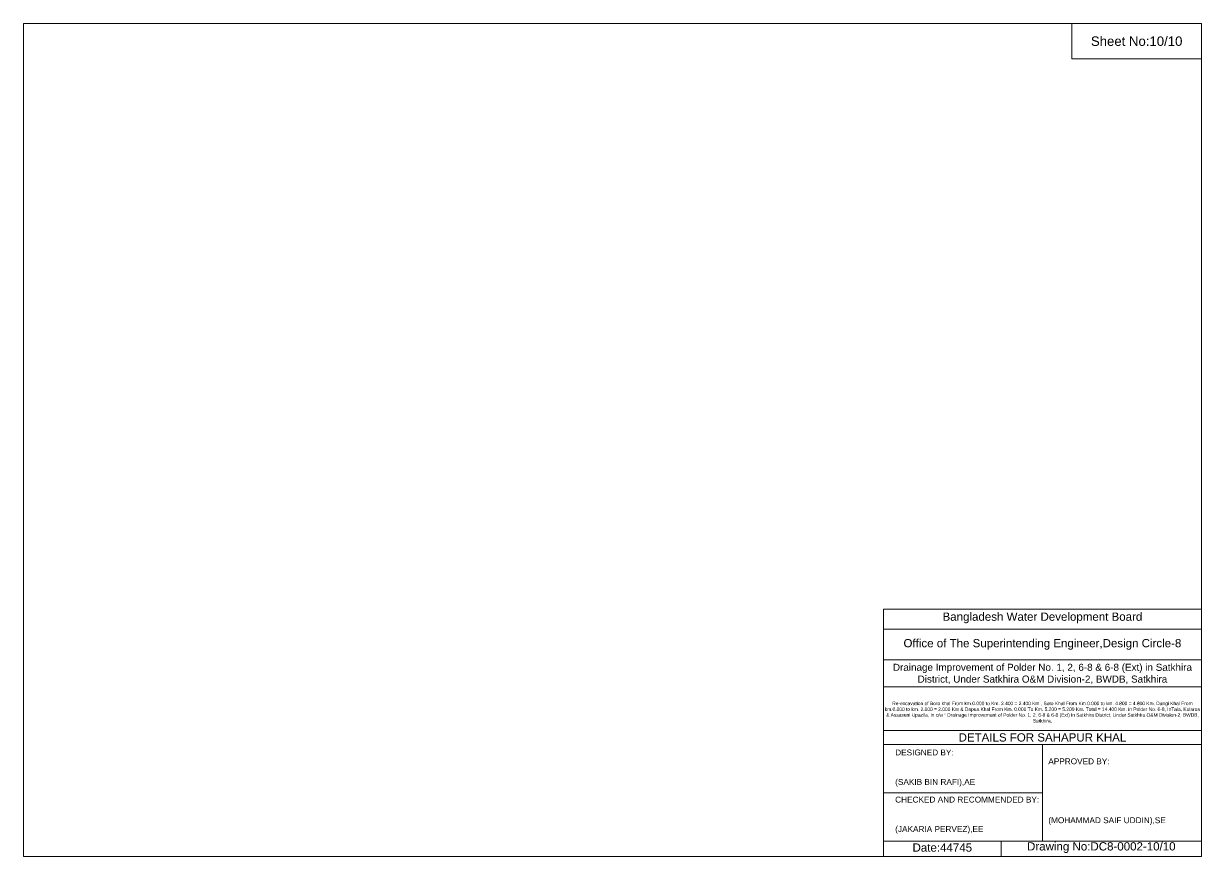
# Model space of a CAD drawing. Header units: inches. Extents: x 91000 to 208000, y -5656 to 20000.
# Drawn here: x 190000 to 198000, y 14344 to 20000 of the extents above; entities that cross this region are included whole.
import ezdxf

# ---------------------------------------------------------------- set-up
doc = ezdxf.new("R2010")
doc.units = ezdxf.units.IN
doc.header["$LTSCALE"] = 7
doc.header["$MEASUREMENT"] = 0
doc.layers.add('Cross Section Labels', color=7, linetype='Continuous', lineweight=9)
doc.styles.get("Standard").update_dxf_attribs({"font": 'arial.ttf'})

msp = doc.modelspace()

# ---------------------------------------------------------------- linework, layer by layer
at = {"layer": 'Cross Section Labels'}
for points in [[(190000, 20000), (198000, 20000), (198000, 14344), (190000, 14344)], [(197120, 20000), (198000, 20000), (198000, 19760), (197120, 19760)]]:
    msp.add_lwpolyline(points, close=True, dxfattribs=at)
for points in [[(195840, 14344), (195840, 16024), (198000, 16024)], [(195840, 15888), (198000, 15888)], [(195840, 15680), (198000, 15680)], [(195840, 15496), (198000, 15496)], [(195840, 15200), (198000, 15200)], [(195840, 15104), (198000, 15104)], [(196920, 15104), (196920, 14448)], [(195840, 14776), (196920, 14776)], [(195840, 14448), (198000, 14448)], [(196640, 14448), (196640, 14344)]]:
    msp.add_lwpolyline(points, dxfattribs=at)

# ---------------------------------------------------------------- texts
at = {"layer": 'Cross Section Labels', "attachment_point": 5}
for s, insert, char_height in [('Sheet No:10/10', (197560, 19880), 64), ('Bangladesh Water Development Board', (196920, 15964), 56), ('Office of The Superintending Engineer,Design Circle-8', (196920, 15784), 56)]:
    msp.add_mtext(s, dxfattribs=dict(at, insert=insert, char_height=char_height))
at = {"layer": 'Cross Section Labels'}
for s, insert, char_height, width, attachment_point in [('Drainage Improvement of Polder No. 1, 2, 6-8 & 6-8 (Ext) in Satkhira District, Under Satkhira O&M Division-2, BWDB, Satkhira', (196920, 15584), 48, 2240, 5), ('Re-excavation of Boro khal From km.0.000 to Km. 2.400 = 2.400 Km , Soto Khal From Km.0.000 to km. 4.800 = 4.800 Km, Dangi Khal From km.0.000 to km. 2.000 = 2.000 Km & Dapua Khal From Km. 0.000 To Km. 5.200 = 5.200 Km. Total = 14.400 Km. in Polder No. 6-8, InTala, Kolaroa & Assasuni Upazila, in c/w “ Drainage Improvement of Polder No. 1, 2, 6-8 & 6-8 (Ext) in Satkhira District, Under Satkhira O&M Division-2, BWDB, Satkhira.', (196920, 15324), 23.565, 2160, 5), ('DETAILS FOR SAHAPUR KHAL', (196920, 15152), 56, 2240, 5), ('DESIGNED BY:^J^J^J(SAKIB BIN RAFI),AE', (195920, 14944), 40, 1120, 4), ('APPROVED BY:^J^J^J^J^J^J(MOHAMMAD SAIF UDDIN),SE', (196960, 14784), 40, 1120, 4), ('CHECKED AND RECOMMENDED BY:^J^J^J(JAKARIA PERVEZ),EE', (195920, 14624), 40, 1120, 4), ('Date:44745', (196240, 14404), 56, 1120, 5), ('Drawing No:DC8-0002-10/10', (197320, 14404), 56, 1760, 5)]:
    msp.add_mtext(s, dxfattribs=dict(at, insert=insert, char_height=char_height, width=width, attachment_point=attachment_point))

doc.saveas('drawing.dxf')
